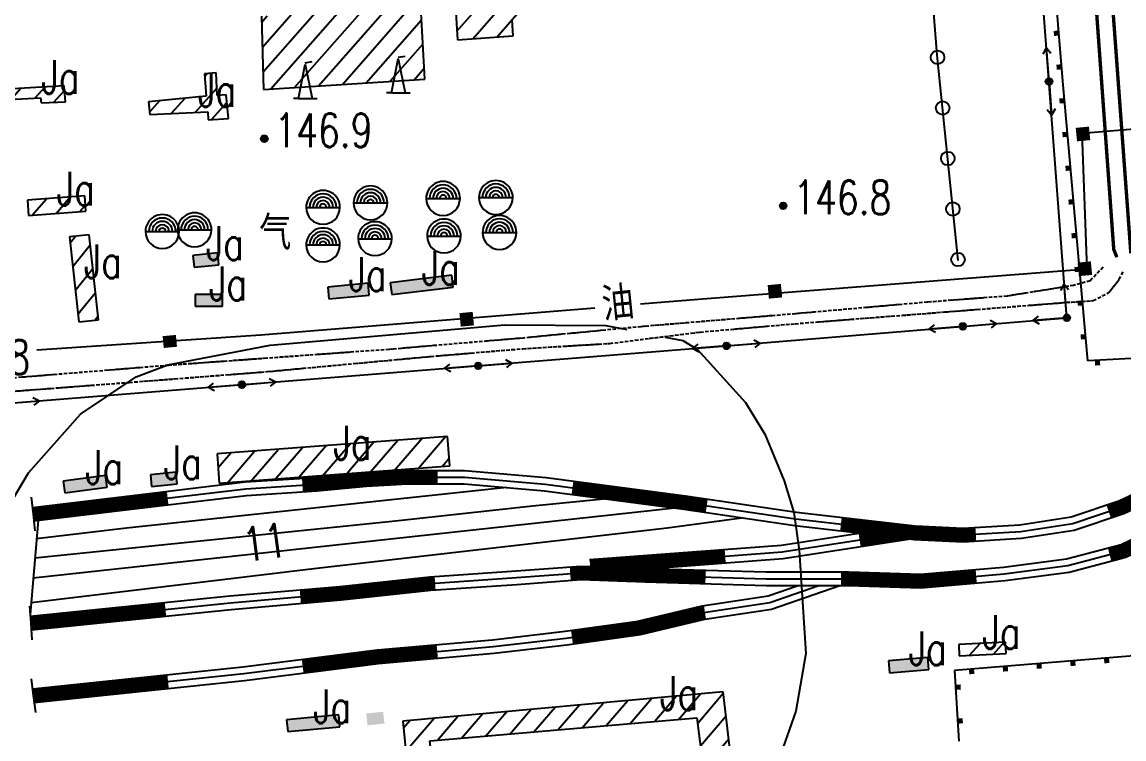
# Model space of a CAD drawing. Extents: x 408766 to 414302, y 5156573 to 5161925.
# Drawn here: x 410336 to 410986, y 5159191 to 5159615 of the extents above; entities that cross this region are included whole.
import ezdxf

# ---------------------------------------------------------------- set-up
doc = ezdxf.new("R2010")
doc.units = 0
doc.header["$LTSCALE"] = 1000
for name, pattern in [('0001', [0.5, 0.5, 0]), ('4110', [0.5, 0.5, 0]), ('4167', [0.5, 0.5, 0]), ('4222', [0.5, 0.5, 0]), ('4350', [0.003, 0.002, -0.001]), ('5130', [1, 1, 0]), ('5310', [1, 1, 0]), ('5400', [1, 1, 0]), ('8111', [1, 1, 0]), ('9315', [1, 1, 0])]:
    doc.linetypes.add(name, pattern=pattern)
doc.layers.get('0').update_dxf_attribs({"linetype": 'CONTINUOUS'})
for name, color, linetype in [('0001', 1, 'CONTINUOUS'), ('0001ADD', 1, 'CONTINUOUS'), ('0002', 2, 'CONTINUOUS'), ('0002ADD', 2, 'CONTINUOUS'), ('0003', 3, 'CONTINUOUS'), ('0003ADD', 3, 'CONTINUOUS'), ('0003BAK', 3, 'CONTINUOUS'), ('0005ADD', 5, 'CONTINUOUS'), ('0005BAK', 5, 'CONTINUOUS'), ('0007', 7, 'CONTINUOUS'), ('0010', 10, 'CONTINUOUS'), ('0010ADD', 10, 'CONTINUOUS'), ('0013', 13, 'CONTINUOUS'), ('0014', 151, 'CONTINUOUS'), ('0015', 15, 'CONTINUOUS'), ('0017', 85, 'CONTINUOUS')]:
    doc.layers.add(name, color=color, linetype=linetype)
doc.styles.add('CADSLDXJ', font='romanc', dxfattribs={"bigfont": 'cadsldxj'})
doc.styles.add('SIMPLEX', font='simplex.shx', dxfattribs={"width": 0.75, "height": 20})
doc.styles.add('XDX', font='simplex.shx', dxfattribs={"height": 20, "bigfont": 'xdx.shx'})

# ---------------------------------------------------------------- blocks, each defined once
blk = doc.blocks.new('8140')
for radius in [0.0002, 0.0001408438795997714, 8.315594389635764e-05, 3.012139848380626e-05]:
    blk.add_circle((0, 0), radius)
at = {"flags": 1}
blk.add_attdef('8140', (0, 0), '', height=1e-07, dxfattribs=at)
blk = doc.blocks.new('5130')
blk.add_hatch(color=256).paths.add_polyline_path([(0.0002, 0, 1), (-0.0002, 0, 1)])
for points in [[(0, 0), (0.002, 0)], [(0.00163791951807736, 0.0002329556220974421), (0.002, 0), (0.001658335508446954, -0.0002290562335962028)]]:
    blk.add_lwpolyline(points)
blk.add_circle((0, 0), 0.0002)
at = {"flags": 1}
blk.add_attdef('5130', (0, 0), '', height=1e-06, dxfattribs=at)
blk = doc.blocks.new('5131')
for points in [[(-0.00163791951807736, -0.0002329556220974419), (-0.002, 2.449212707644754e-19), (-0.001658335508446954, 0.000229056233596203)], [(0, 0), (-0.002, 2.449212707644754e-19)]]:
    blk.add_lwpolyline(points)
at = {"flags": 1}
blk.add_attdef('5131', (0, 0), '', height=1e-10, dxfattribs=at)
blk = doc.blocks.new('2111')
h = blk.add_hatch(color=256)
h.paths.add_polyline_path([(0.0005, 0.0003499999999999999), (-0.0005, 0.00035), (-0.0005, -0.00035), (0.0005, -0.00035)])
h.paths.add_polyline_path([(-1.071428571428571e-09, -2.5e-09), (3.392857142857143e-08, -2.5e-09), (3.392857142857143e-08, 1.25e-08), (-1.071428571428571e-09, 1.25e-08)], flags=24)
blk.add_line((0.0005, -0.00035), (0.0005, -0.00035))
at = {"style": 'CADSLDXJ', "flags": 1}
blk.add_attdef('2111', (0, 0), '', height=1e-08, dxfattribs=at)
blk = doc.blocks.new('3241')
blk.add_lwpolyline([(-0.001, 0), (0.001, 0)])
for radius, start, end in [(0.001, 359.9998770684631, 180.0000695068902), (0.0008, 0, 180), (0.0006, 0, 180), (0.0004, 0, 180), (0.0002, 0, 180), (0.001, 180.0000915167294, 359.9998163741554)]:
    blk.add_arc((0, 0), radius, start, end)
at = {"flags": 1}
blk.add_attdef('3241', (0, 0), '', height=1e-11, dxfattribs=at)
blk = doc.blocks.new('3282')
for points in [[(-0.0004, 0), (0, 0.002), (0.0004, 0)], [(0, 0.0021), (0.0004019028391060703, 0.002171328511261677)], [(-0.0004, 0), (-0.0007, 0)], [(-0.0004, 0), (0.0004, 0)], [(0.0004, 0), (0.0007, 0)]]:
    blk.add_lwpolyline(points)
at = {"flags": 1}
blk.add_attdef('3282', (0, 0), '', height=1e-06, dxfattribs=at)
blk = doc.blocks.new('9315')
blk.add_circle((0, 0), 0.0004)
at = {"flags": 1}
blk.add_attdef('9315', (0, 0), '', height=1e-08, dxfattribs=at)
blk = doc.blocks.new('4164')
blk.add_lwpolyline([(-0.0005, 0), (0.0005, 0)])
at = {"flags": 1}
blk.add_attdef('4164', (0, 0), '', height=3e-09, dxfattribs=at)

msp = doc.modelspace()

# ---------------------------------------------------------------- hatches: boundary and pattern name
at = {"layer": '0001ADD', "linetype": '0001'}
h = msp.add_hatch(dxfattribs=at)
h.set_pattern_fill('U', color=256, scale=10, angle=48.6807568061426, style=0, pattern_type=0)
h.set_pattern_definition([(48.6807568061426, (0, 0), (-7.510424248958591, 6.602539481188642), [])])
h.paths.add_polyline_path([(410478.3145533269, 5159574.72748333), (410573.4478720168, 5159580.847394861), (410571.1904747417, 5159623.36464375), (410546.036577159, 5159621.432034374), (410544.1016652089, 5159646.555859411), (410589.8946447082, 5159649.454767422), (410592.7970126332, 5159604.038622628), (410625.7798791872, 5159606.38740923), (410625.1349085373, 5159615.72832428), (410632.5520710124, 5159616.694622915), (410630.9396443873, 5159631.833341882), (410624.1674525623, 5159631.189138757), (410621.9100341711, 5159646.649953233), (410630.9396443873, 5159647.938347378), (410629.9721884123, 5159663.72126947), (410621.587548846, 5159662.754970835), (410620.297607546, 5159676.283175935), (410626.4248498373, 5159676.927379061), (410626.1013298226, 5159694.461937591), (410616.7492342812, 5159693.495626851), (410615.1368076562, 5159709.600644452), (410586.4355714984, 5159707.668047182), (410589.9829100735, 5159658.064600233), (410545.0872810438, 5159654.79745164), (410543.4748544187, 5159666.715167087), (410567.6612960264, 5159669.614062992), (410564.7589281014, 5159712.13131188), (410470.9155507116, 5159705.367197225), (410473.8179186367, 5159663.816259077), (410506.0664933696, 5159665.104665327), (410505.7440080446, 5159654.475356131), (410494.1345363443, 5159652.542746755), (410495.4244776444, 5159629.029423478), (410508.3072722613, 5159628.870191505), (410508.6297575863, 5159620.173479579), (410477.0261535034, 5159617.9187868)])
h = msp.add_hatch(dxfattribs=at)
h.set_pattern_fill('U', color=256, scale=10, angle=47.7797131789774, style=0, pattern_type=0)
h.set_pattern_definition([(47.7797131789774, (0, 0), (-7.405667125228763, 6.719828452446235), [])])
h.paths.add_polyline_path([(410411.0801850801, 5159559.843651731), (410445.2614756869, 5159561.503264341), (410445.498841948, 5159556.76153132), (410457.6047113054, 5159557.472797326), (410456.1804926231, 5159571.460879472), (410450.958350416, 5159571.223798874), (410450.2462305169, 5159584.50062712), (410443.3625033665, 5159584.026453818), (410444.3119895267, 5159570.749625572), (410410.368086297, 5159567.430412458)])
h = msp.add_hatch(dxfattribs=at)
h.set_pattern_fill('U', color=256, scale=10, angle=48.08113274645697, style=0, pattern_type=0)
h.set_pattern_definition([(48.08113274645697, (0, 0), (-7.440915914945867, 6.680776178461999), [])])
h.paths.add_polyline_path([(410317.6639867189, 5159568.299603074), (410346.4936933271, 5159569.851442971), (410347.0115871904, 5159566.747763176), (410361.3401178119, 5159567.437469797), (410360.4769543343, 5159576.920923732), (410317.6639867189, 5159574.334523903)])
h = msp.add_hatch(dxfattribs=at)
h.set_pattern_fill('U', color=256, scale=10, angle=49.26280913459281, style=0, pattern_type=0)
h.set_pattern_definition([(49.26280913459281, (0, 0), (-7.577108974484053, 6.525903737321997), [])])
h.paths.add_polyline_path([(410339.5173720077, 5159500.26670761), (410373.3625362785, 5159502.789446124), (410372.6864823212, 5159511.860188192), (410338.8413180504, 5159509.337449678)])
h = msp.add_hatch(dxfattribs=at)
h.set_pattern_fill('U', color=256, scale=10, angle=51.19611835855208, style=0, pattern_type=0)
h.set_pattern_definition([(51.19611835855208, (0, 0), (-7.792955123491696, 6.266566080657294), [])])
h.paths.add_polyline_path([(410369.0687641156, 5159437.450456887), (410380.6872523974, 5159438.711832196), (410375.2360196728, 5159488.925926061), (410363.6175313909, 5159487.664550752)])
for points in [[(410437.2116110252, 5159469.710389778), (410451.8943644942, 5159471.176912135), (410451.1987059006, 5159478.142259155), (410436.5159524317, 5159476.675736799)], [(410553.9396003493, 5159453.578655972), (410590.2794436918, 5159457.978223039), (410589.4381598556, 5159464.927484979), (410553.0983165132, 5159460.527917912)], [(410516.8656129985, 5159451.01224185), (410540.7251137808, 5159453.212025383), (410540.0825018232, 5159460.182466536), (410516.2230010409, 5159457.982683003)], [(410437.9457339174, 5159446.612686887), (410454.096775403, 5159446.612686887), (410454.0968196905, 5159453.612686887), (410437.945778205, 5159453.612686887)], [(410360.8615421567, 5159336.34962977), (410385.9344594342, 5159339.780162423), (410384.9855884609, 5159346.715553102), (410359.9126711834, 5159343.285020449)], [(410412.1374267807, 5159340.170482914), (410427.2407710501, 5159341.695969763), (410426.5373714077, 5159348.660539308), (410411.4340271383, 5159347.135052458)], [(410848.0036255493, 5159230.119848075), (410871.091839075, 5159232.082454169), (410870.4989886879, 5159239.057303875), (410847.4107751621, 5159237.094697781)], [(410492.5380312708, 5159195.386650677), (410523.2773949542, 5159198.238808354), (410522.6307205906, 5159205.208873796), (410491.8913569073, 5159202.356716119)]]:
    msp.add_hatch(color=256, dxfattribs=at).paths.add_polyline_path(points)
h = msp.add_hatch(dxfattribs=at)
h.set_pattern_fill('U', color=256, scale=10, angle=49.33807009965923, style=0, pattern_type=0)
h.set_pattern_definition([(49.33807009965923, (0, 0), (-7.58567454672791, 6.515945186319811), [])])
h.paths.add_polyline_path([(410452.1164215711, 5159342.047493046), (410588.2323418169, 5159352.373058234), (410586.9127222868, 5159369.770294295), (410450.7968020409, 5159359.444729107)])
h = msp.add_hatch(dxfattribs=at)
h.set_pattern_fill('U', color=256, scale=10, angle=47.88782130119171, style=0, pattern_type=0)
h.set_pattern_definition([(47.88782130119171, (0, 0), (-7.41833319410433, 6.705843170045796), [])])
h.paths.add_polyline_path([(410889.1462661492, 5159240.139102953), (410916.8589513321, 5159241.537061381), (410916.5197551269, 5159248.26202513), (410888.807069944, 5159246.864066701)])
h = msp.add_hatch(dxfattribs=at)
h.set_pattern_fill('U', color=256, scale=10, angle=49.3422735979111, style=0, pattern_type=0)
h.set_pattern_definition([(49.3422735979111, (0, 0), (-7.586152567879523, 6.515388646646868), [])])
h.paths.add_polyline_path([(410571.4054368035, 5159095.895284271), (410638.3368732489, 5159100.977549041), (410637.1626482651, 5159115.833429703), (410585.1048549782, 5159111.923990609), (410576.511419256, 5159189.864627725), (410734.2504535445, 5159203.547670607), (410746.1421843686, 5159109.650776853), (410762.581481955, 5159111.996452414), (410749.6422017275, 5159218.850463632), (410560.4515360436, 5159201.626960657)])

# ---------------------------------------------------------------- linework, layer by layer
at = {"layer": '0001', "linetype": '0001'}
for points in [[(410589.8946447082, 5159649.454767422), (410592.7970126332, 5159604.038622628), (410625.7798791872, 5159606.38740923), (410625.1349085373, 5159615.72832428)], [(410477.0261535034, 5159617.9187868), (410478.3145533269, 5159574.72748333), (410573.4478720168, 5159580.847394861), (410571.1904747417, 5159623.36464375)]]:
    msp.add_lwpolyline(points, dxfattribs=at)
for points in [[(410411.0801850801, 5159559.843651731), (410445.2614756869, 5159561.503264341), (410445.498841948, 5159556.76153132), (410457.6047113054, 5159557.472797326), (410456.1804926231, 5159571.460879472), (410450.958350416, 5159571.223798874), (410450.2462305169, 5159584.50062712), (410443.3625033665, 5159584.026453818), (410444.3119895267, 5159570.749625572), (410410.368086297, 5159567.430412458)], [(410317.6639867189, 5159568.299603074), (410346.4936933271, 5159569.851442971), (410347.0115871904, 5159566.747763176), (410361.3401178119, 5159567.437469797), (410360.4769543343, 5159576.920923732), (410317.6639867189, 5159574.334523903)], [(410339.5173720077, 5159500.26670761), (410373.3625362785, 5159502.789446124), (410372.6864823212, 5159511.860188192), (410338.8413180504, 5159509.337449678)], [(410369.0687641156, 5159437.450456887), (410380.6872523974, 5159438.711832196), (410375.2360196728, 5159488.925926061), (410363.6175313909, 5159487.664550752)], [(410437.2116110252, 5159469.710389778), (410451.8943644942, 5159471.176912135), (410451.1987059006, 5159478.142259155), (410436.5159524317, 5159476.675736799)], [(410553.9396003493, 5159453.578655972), (410590.2794436918, 5159457.978223039), (410589.4381598556, 5159464.927484979), (410553.0983165132, 5159460.527917912)], [(410516.8656129985, 5159451.01224185), (410540.7251137808, 5159453.212025383), (410540.0825018232, 5159460.182466536), (410516.2230010409, 5159457.982683003)], [(410437.9457339174, 5159446.612686887), (410454.096775403, 5159446.612686887), (410454.0968196905, 5159453.612686887), (410437.945778205, 5159453.612686887)], [(410452.1164215711, 5159342.047493046), (410588.2323418169, 5159352.373058234), (410586.9127222868, 5159369.770294295), (410450.7968020409, 5159359.444729107)], [(410360.8615421567, 5159336.34962977), (410385.9344594342, 5159339.780162423), (410384.9855884609, 5159346.715553102), (410359.9126711834, 5159343.285020449)], [(410412.1374267807, 5159340.170482914), (410427.2407710501, 5159341.695969763), (410426.5373714077, 5159348.660539308), (410411.4340271383, 5159347.135052458)], [(410889.1462661492, 5159240.139102953), (410916.8589513321, 5159241.537061381), (410916.5197551269, 5159248.26202513), (410888.807069944, 5159246.864066701)], [(410848.0036255493, 5159230.119848075), (410871.091839075, 5159232.082454169), (410870.4989886879, 5159239.057303875), (410847.4107751621, 5159237.094697781)], [(410571.4054368035, 5159095.895284271), (410638.3368732489, 5159100.977549041), (410637.1626482651, 5159115.833429703), (410585.1048549782, 5159111.923990609), (410576.511419256, 5159189.864627725), (410734.2504535445, 5159203.547670607), (410746.1421843686, 5159109.650776853), (410762.581481955, 5159111.996452414), (410749.6422017275, 5159218.850463632), (410560.4515360436, 5159201.626960657)], [(410492.5380312708, 5159195.386650677), (410523.2773949542, 5159198.238808354), (410522.6307205906, 5159205.208873796), (410491.8913569073, 5159202.356716119)]]:
    msp.add_lwpolyline(points, close=True, dxfattribs=at)
at = {"layer": '0002', "linetype": '5130'}
msp.add_lwpolyline([(409624.5082179944, 5158685.742677473), (409800.6376578804, 5158697.648771915), (409811.8799836701, 5158568.860974045), (409853.2059332739, 5158571.362576856), (409888.4303388998, 5158197.153712978), (409916.68748202, 5158047.061309012), (410188.344056161, 5157872.285431345), (410375.7241838187, 5157923.65931413), (410343.8806584248, 5158381.420719284), (410301.7681334964, 5158969.558937315), (410272.6519023089, 5159369.069500232), (410303.7046291551, 5159372.718398825), (410325.9286656296, 5159389.138430387), (410751.713798297, 5159423.1987232), (410952.6645358212, 5159439.827303372), (410927.0423883641, 5159780.179508333), (410914.2892889322, 5159966.845441034), (410927.1031183139, 5159963.354939154), (410911.8641029987, 5160209.347480169)], dxfattribs=at)
at = {"layer": '0003', "linetype": '4167'}
for points in [[(410622.0378787859, 5159339.494636319), (410397.266648117, 5159315.633232706), (410344.2235837401, 5159309.296320487)], [(410343.2706958736, 5159298.045167279), (410558.0242126844, 5159319.996563992), (410637.0552777887, 5159328.765202866), (410679.062823604, 5159332.96921593)], [(410721.0128760349, 5159327.39960457), (410470.6029440658, 5159300.050908505), (410342.2546739802, 5159286.048563585)], [(410345.1442172955, 5159320.166633305), (410340.4361518693, 5159264.576498018)], [(410341.0297158466, 5159271.584961001), (410507.978154243, 5159291.796905092), (410716.652377118, 5159315.684225396), (410760.5362548252, 5159321.712189413)]]:
    msp.add_lwpolyline(points, dxfattribs=at)
at = {"layer": '0003ADD', "linetype": '4222', "const_width": 2}
for points in [[(409639.8780515154, 5160805.49955868), (409753.795176, 5160805.14116), (409928.146668, 5160802.78089), (410039.936012, 5160808.527468), (410057.752367, 5160810.56623), (410124.742471, 5160824.555074), (410218.725658, 5160851.116658), (410547.00763, 5160954.249804), (410572.429578, 5160956.073807), (410585.06895, 5160954.448565), (410600.787596, 5160949.562641), (410619.549683, 5160940.147461), (410631.93835, 5160929.642024), (410760.340155, 5160737.497074), (410809.307963, 5160652.329783999), (410852.882301, 5160555.889464), (410889.759857, 5160446.943141), (410918.13542, 5160306.498237), (410925.776467, 5160240.268348999), (410938.930067, 5160077.400126), (410942.081031, 5160009.392237), (410980.389194, 5159480.202931), (410982.164597, 5159475.710177)], [(410990.47377, 5159478.017694), (410954.749024, 5159963.969924), (410953.0215785452, 5159984.332856263), (410951.9170905001, 5160000.510628105), (410949.708510639, 5160025.145034774), (410947.951334, 5160060.009159), (410933.631951, 5160248.935096)]]:
    msp.add_lwpolyline(points, dxfattribs=at)
at = {"layer": '0003ADD', "linetype": '4110'}
for points in [[(410340.3372530427, 5159263.500720629), (410458.3841823116, 5159275.503104089), (410523.3904134606, 5159281.149135645), (410576.4268765359, 5159286.799584396), (410627.373219243, 5159290.333268218), (410665.7437224009, 5159293.172168495), (410703.8492607422, 5159291.820377494), (410775.1544269564, 5159289.704931629), (410823.9234495329, 5159289.70493163), (410866.1541767954, 5159288.298958195), (410915.2946935038, 5159292.505977901), (410952.4056094981, 5159297.401505184), (410984.6947523564, 5159305.94328998), (411008.8851442176, 5159317.678860003), (411038.9757162239, 5159336.550202754), (411074.674921262, 5159362.418685731), (411100.5224658473, 5159387.537609248), (411126.3533311138, 5159416.126778738), (411143.0189548382, 5159442.48257576), (411167.7522939961, 5159492.488670902), (411177.5282841381, 5159530.848059477), (411186.9983282532, 5159572.886803556)], [(410341.1464784367, 5159255.54175372), (410459.1349472052, 5159267.538193231), (410524.1603561559, 5159273.18589045), (410577.1276511344, 5159278.828970096), (410627.9451403164, 5159282.353716527), (410665.8975102895, 5159285.161680585), (410703.588830363, 5159283.82458395), (410775.0357830996, 5159281.70493163), (410823.7903158003, 5159281.70493163), (410866.3630144449, 5159280.287573054), (410916.1594783812, 5159284.550749739), (410953.958010565, 5159289.53698467), (410987.4896132081, 5159298.407450355), (411012.7677116696, 5159310.670703311), (411043.4530330748, 5159329.915043949), (411079.8364254425, 5159356.279305148), (411106.2842219453, 5159381.981559968), (411132.7486977825, 5159411.27199903), (411150.0042346956, 5159438.560712365), (411175.296507541, 5159489.696864843), (411185.3081232436, 5159528.980809627), (411191.6806568842, 5159557.26930624)], [(410341.7104809558, 5159327.815284825), (410410.6662290797, 5159335.998272632), (410467.4402338539, 5159342.830267496), (410509.1428878736, 5159345.561671903), (410538.5215615307, 5159348.291275791), (410563.2861902734, 5159349.665422623), (410597.0232521395, 5159349.665422624), (410645.0798571899, 5159345.551256743), (410727.5092539145, 5159334.607296529), (410793.022759125, 5159325.064652519), (410833.930848831, 5159320.297693487), (410863.1535596681, 5159316.903802193), (410891.4786646284, 5159315.556614016), (410924.9884840593, 5159317.566740179), (410955.1949955102, 5159322.259986626), (410983.3219023368, 5159331.624415764), (411010.0568978212, 5159344.308251197)], [(410342.6532270689, 5159319.871027165), (410411.6155026568, 5159328.054789529), (410468.1801075556, 5159334.861585971), (410509.7744838792, 5159337.585898497), (410539.1134291124, 5159340.311811174), (410563.5079728209, 5159341.665422624), (410596.681433981, 5159341.665422623), (410644.2117398117, 5159337.596313655), (410726.4062061774, 5159326.683544611), (410791.9830120952, 5159317.13168026), (410833.0064117102, 5159312.351284266), (410862.501318541, 5159308.925780521), (410891.5282901727, 5159307.545210419), (410925.8440154495, 5159309.603679797), (410957.0858579168, 5159314.457787705), (410986.3110276994, 5159324.187866912), (411014.1973737834, 5159337.417935533)], [(410670.8360977247, 5159296.969272629), (410784.1627850389, 5159305.579200514), (410859.1946582551, 5159317.218214137)], [(410671.4421464088, 5159288.992261598), (410785.0803572451, 5159297.625857297), (410860.4209594252, 5159309.312761244)], [(410341.8858568886, 5159220.594897561), (410466.1030339696, 5159233.602185607), (410545.3010956376, 5159243.615201706), (410613.4638555881, 5159249.622398772), (410656.453454143, 5159254.615225993), (410699.3122930101, 5159260.58841483), (410737.3646618903, 5159269.5900351), (410776.2471636335, 5159275.564741949), (410794.0219001748, 5159281.70493163)], [(410342.7190142207, 5159212.638400288), (410467.0214442387, 5159225.654615515), (410546.1542872685, 5159235.659386015), (410614.2766310256, 5159241.663021198), (410657.4671851191, 5159246.67918747), (410700.788498648, 5159252.716830882), (410738.8954318466, 5159261.731358808), (410778.1763323434, 5159267.767283841), (410818.5232971911, 5159281.704931617)]]:
    msp.add_lwpolyline(points, dxfattribs=at)
at = {"layer": '0003ADD', "linetype": '4350'}
for points in [[(410974.0834147891, 5159469.679255171), (410966.4544576695, 5159461.611179066), (410957.8710355159, 5159459.27304593)], [(410978.4847693627, 5159455.947366628), (410983.5074318218, 5159462.507630621), (410986.2000111334, 5159467.438120229)], [(410952.9644407742, 5159458.34043529), (410933.2178734965, 5159455.166623583)], [(410878.5318813665, 5159449.678212594), (410870.419227429, 5159449.060845183), (410858.6012273102, 5159448.018375129)], [(410903.4598054428, 5159451.575210551), (410883.5174661818, 5159450.057612185)], [(410928.281231677, 5159454.373170656), (410917.5393125927, 5159452.646651406), (410908.445390258, 5159451.954610142)], [(410955.2468381597, 5159449.119303534), (410968.2495175826, 5159449.957296739), (410974.4256577898, 5159453.188550991)], [(410803.8139659751, 5159443.185571036), (410792.4436399435, 5159442.182590473), (410783.8879935372, 5159441.466964462)], [(410828.717266582, 5159445.382300169), (410808.7946260964, 5159443.624916863)], [(410853.6205671888, 5159447.579029302), (410833.6979267033, 5159445.821645996)], [(410855.5521098853, 5159441.314701434), (410875.490787247, 5159442.879675895)], [(410880.4754278176, 5159443.271285578), (410900.413787006, 5159444.840308483)], [(410905.3983768031, 5159445.232564209), (410925.3367359915, 5159446.801587114)], [(410930.3213257886, 5159447.193842839), (410950.2596849769, 5159448.762865745)], [(410729.0793872724, 5159436.882569266), (410709.1489849943, 5159435.215516468)], [(410753.99239012, 5159438.966385265), (410734.0619878419, 5159437.299332466)], [(410778.9053929676, 5159441.050201262), (410758.9749906895, 5159439.383148464)], [(410780.7909719938, 5159435.339036914), (410792.2427623311, 5159436.345589878), (410800.7207471405, 5159437.011021665)], [(410805.705416481, 5159437.40226528), (410825.6440938427, 5159438.967239742)], [(410830.6287631831, 5159439.358483357), (410850.5674405449, 5159440.923457819)], [(410654.392189671, 5159430.054345404), (410634.4837558097, 5159428.142733207)], [(410679.2777319976, 5159432.443860649), (410659.3692981363, 5159430.532248453)], [(410704.1663844247, 5159434.798753268), (410701.3448086271, 5159434.562746199), (410684.2548404629, 5159432.921763699)], [(410706.1995022023, 5159427.644665945), (410726.0428546119, 5159430.142938378)], [(410731.0036927143, 5159430.767506487), (410736.147419834, 5159431.41510027), (410750.9061873209, 5159432.71231937)], [(410755.8869847663, 5159433.150105627), (410775.8101745483, 5159434.901250657)], [(410579.6848675841, 5159423.445532823), (410559.7569394297, 5159421.749160378)], [(410604.5947777772, 5159425.565998379), (410584.6668496227, 5159423.869625934)], [(410629.5046879702, 5159427.686463935), (410609.5767598158, 5159425.990091491)], [(410656.4332416839, 5159423.092056699), (410676.3963812806, 5159424.305752478)], [(410681.3871661797, 5159424.609176422), (410682.7446566485, 5159424.691707551), (410701.2386640999, 5159427.020097837)], [(410504.9072318868, 5159417.692944334), (410484.9592355331, 5159416.251611106)], [(410529.8422273289, 5159419.494610868), (410509.8942309752, 5159418.053277641)], [(410554.7749573911, 5159421.325067267), (410552.5254118222, 5159421.133573847), (410534.8292264174, 5159419.854944175)], [(410556.7577004302, 5159415.126955699), (410576.671928824, 5159416.977227971)], [(410581.6541623961, 5159417.398229358), (410601.5839958211, 5159419.07206915)], [(410606.5664541774, 5159419.490529099), (410626.4962876024, 5159421.164368891)], [(410631.479317188, 5159421.574936976), (410651.4424567847, 5159422.788632754)], [(410405.1791219891, 5159410.331759025), (410385.2450714918, 5159408.708912524)], [(410430.1022455605, 5159412.287944729), (410422.1486407698, 5159411.713260703), (410410.1626346135, 5159410.737470651)], [(410455.0372410026, 5159414.089611264), (410435.0892446489, 5159412.648278036)], [(410479.9722364447, 5159415.891277799), (410460.024240091, 5159414.449944571)], [(410506.9721294458, 5159410.501275019), (410526.8863578396, 5159412.351547291)], [(410531.864914938, 5159412.814115359), (410551.7791433318, 5159414.664387631)], [(410355.3439957457, 5159406.274642771), (410335.4099452483, 5159404.651796269)], [(410380.2615588674, 5159408.303200899), (410360.32750837, 5159406.680354397)], [(410407.308443485, 5159402.332967293), (410427.2478921628, 5159403.888083502)], [(410432.2327543323, 5159404.276862554), (410452.1722030101, 5159405.831978763)], [(410457.1570651795, 5159406.220757816), (410477.0965138574, 5159407.775874025)], [(410482.0793439535, 5159408.188434679), (410501.9935723473, 5159410.038706951)], [(410332.5272918685, 5159396.60776621), (410352.4692081255, 5159398.130912953)], [(410357.4546871897, 5159398.511699639), (410377.3966034467, 5159400.034846381)], [(410382.3820825109, 5159400.415633067), (410398.9503278148, 5159401.681101669), (410402.3235813155, 5159401.944188241)]]:
    msp.add_lwpolyline(points, dxfattribs=at)
at = {"layer": '0003ADD', "linetype": '4110'}
for points in [[(410977.3649038835, 5159325.425256518, 8, 8, 0), (410984.8164650187, 5159327.906141338, 8, 8, 0), (411012.1271358029, 5159340.863093365, 8, 8, 0), (411041.4859452467, 5159362.685460176, 8, 8, 0), (411045.3382734135, 5159366.379281664, 0, 0, 0)], [(410501.2175734327, 5159341.034015936, 8, 8, 0), (410509.4586858748, 5159341.573785199, 8, 8, 0), (410538.8174953187, 5159344.301543483, 8, 8, 0), (410563.3970815488, 5159345.665422624, 8, 8, 0), (410581.0356579387, 5159345.665422624, 0, 0, 0)], [(410660.7197821863, 5159339.439679589, 8, 8, 0), (410726.9577300838, 5159330.645420563, 8, 8, 0), (410740.0008961501, 5159328.745563577, 0, 0, 0)], [(410977.9267621722, 5159300.015286019, 8, 8, 0), (410986.0921827845, 5159302.175370168, 8, 8, 0), (411010.8264279493, 5159314.174781661, 8, 8, 0), (411041.2143746428, 5159333.232623356, 8, 8, 0), (411047.8485709329, 5159338.039917904, 0, 0, 0)], [(410342.1818540124, 5159323.843155995, 8, 8, 0), (410411.1408652217, 5159332.026531027, 8, 8, 0), (410421.6223723337, 5159333.287840725, 0, 0, 0)], [(410819.2657700687, 5159317.979527298, 8, 8, 0), (410833.4686296431, 5159316.324489213, 8, 8, 0), (410862.827439087, 5159312.914791359, 8, 8, 0), (410891.5034773923, 5159311.550912217, 8, 8, 0), (410898.9265704317, 5159311.996195235, 0, 0, 0)], [(410830.2661793677, 5159308.682962783, 8, 8, 0), (410859.8078088402, 5159313.26548769, 0, 0, 0)], [(410671.1391220668, 5159292.980767113, 8, 8, 0), (410750.9092323792, 5159299.041253954, 0, 0, 0)], [(410659.3797511446, 5159288.690387291, 8, 8, 0), (410665.8206163376, 5159289.166924541, 8, 8, 0), (410703.7190455546, 5159287.822480727, 8, 8, 0), (410739.3226420215, 5159286.766211102, 0, 0, 0)], [(410499.9782402681, 5159275.100643048, 8, 8, 0), (410523.7753848127, 5159277.167513048, 8, 8, 0), (410576.7772638419, 5159282.814277248, 8, 8, 0), (410579.5819613482, 5159283.00881357, 0, 0, 0)], [(410819.3069027307, 5159285.704931629, 8, 8, 0), (410823.856882679, 5159285.704931629, 8, 8, 0), (410866.2585956095, 5159284.293265625, 8, 8, 0), (410899.1630450487, 5159287.110282549, 0, 0, 0)], [(410340.7418657397, 5159259.521237174, 8, 8, 0), (410420.3315348318, 5159267.613491113, 0, 0, 0)], [(410660.4057751754, 5159251.127396055, 8, 8, 0), (410700.0503958207, 5159256.652622855, 8, 8, 0), (410738.1300468629, 5159265.660696954, 8, 8, 0), (410738.9618750069, 5159265.788516129, 0, 0, 0)], [(410501.3461355367, 5159234.026130853, 8, 8, 0), (410545.7276914688, 5159239.637293862, 8, 8, 0), (410580.856673626, 5159242.733217779, 0, 0, 0)], [(410342.3024355546, 5159216.616648925, 8, 8, 0), (410421.8674082875, 5159224.948222246, 0, 0, 0)]]:
    msp.add_lwpolyline(points, format="xyseb", dxfattribs=at)
at = {"layer": '0003BAK', "linetype": '4222'}
for points in [[(410990.47377, 5159478.017694), (410954.749024, 5159963.969924), (410953.0215785452, 5159984.332856263), (410951.9170905001, 5160000.510628105), (410949.708510639, 5160025.145034774), (410947.951334, 5160060.009159), (410933.631951, 5160248.935096)], [(410925.776467, 5160240.268348999), (410938.930067, 5160077.400126), (410942.081031, 5160009.392237), (410980.389194, 5159480.202931), (410982.164597, 5159475.710177)]]:
    msp.add_lwpolyline(points, dxfattribs=at)
at = {"layer": '0003BAK', "linetype": '4110'}
for points in [[(410340.7418657397, 5159259.521237174), (410458.7595647909, 5159271.520648667), (410523.7753848127, 5159277.167513048), (410576.7772638419, 5159282.814277248), (410627.6591795537, 5159286.34349235), (410665.8206163376, 5159289.166924541), (410703.7190455546, 5159287.822480727), (410775.0951050406, 5159285.704931629), (410823.856882679, 5159285.704931629), (410866.2585956095, 5159284.293265625), (410915.727085939, 5159288.52836382), (410953.1818100318, 5159293.469244926), (410986.0921827845, 5159302.175370168), (411010.8264279493, 5159314.174781661), (411041.2143746428, 5159333.232623356), (411077.2556733534, 5159359.348995439), (411103.4033439004, 5159384.75958461), (411129.5510144474, 5159413.699388883), (411146.5115947661, 5159440.521644059), (411171.524400769, 5159491.092767874), (411181.4182036885, 5159529.914434542), (411187.7784431524, 5159558.148355721)], [(410342.1818540124, 5159323.843155995), (410411.1408652217, 5159332.026531027), (410467.8101706938, 5159338.845926734), (410509.4586858748, 5159341.573785199), (410538.8174953187, 5159344.301543483), (410563.3970815488, 5159345.665422624), (410596.8523430678, 5159345.665422624), (410644.6457984953, 5159341.573785199), (410726.9577300838, 5159330.645420563), (410792.5028856007, 5159321.09816639), (410833.4686296431, 5159316.324489213), (410862.827439087, 5159312.914791359), (410891.5034773923, 5159311.550912217), (410925.4162497484, 5159313.585209988), (410956.1404267134, 5159318.358887166), (410984.8164650187, 5159327.906141338), (411012.1271358029, 5159340.863093365)], [(410671.1391220668, 5159292.980767113), (410784.6215711458, 5159301.602528906), (410859.8078088402, 5159313.26548769)], [(410342.3024355546, 5159216.616648925), (410466.5622391095, 5159229.628400561), (410545.7276914688, 5159239.637293862), (410613.870243308, 5159245.642709988), (410656.9603195643, 5159250.647206729), (410700.0503958207, 5159256.652622855), (410738.1300468629, 5159265.660696954), (410777.2117479966, 5159271.666012897), (410806.272598702, 5159281.70493163)]]:
    msp.add_lwpolyline(points, dxfattribs=at)
at = {"layer": '0003BAK', "linetype": '4350'}
for points in [[(410974.0834147891, 5159469.679255171), (410966.4544576695, 5159461.611179066), (410956.5816809375, 5159458.921824399), (410917.5393125927, 5159452.646651406), (410870.419227429, 5159449.060845183), (410792.4436399435, 5159442.182590473), (410701.3448086271, 5159434.562746199), (410631.5076467942, 5159427.856966565), (410552.5254118222, 5159421.133573847), (410422.1486407698, 5159411.713260703), (410322.7205996919, 5159403.618746812)], [(410322.6606510383, 5159395.854160505), (410398.9503278148, 5159401.681101669), (410480.4747953519, 5159408.03935274), (410576.9587852915, 5159417.0038804), (410631.1369322601, 5159421.554121055), (410682.7446566485, 5159424.691707551), (410736.147419834, 5159431.41510027), (410792.2427623311, 5159436.345589878), (410878.6725669854, 5159443.12941182), (410952.7184241495, 5159448.956352984), (410968.2495175826, 5159449.957296739), (410977.6735346154, 5159454.887786346), (410983.5074318218, 5159462.507630621), (410986.2000111334, 5159467.438120229)]]:
    msp.add_lwpolyline(points, dxfattribs=at)
at = {"layer": '0005ADD', "linetype": '5310'}
for points in [[(410700.8711254001, 5159447.977970022), (410730.0636133935, 5159450.344034087), (410964.6205652189, 5159468.704083414), (410961.8008035399, 5159548.971705643), (411013.2617498054, 5159553.196328172)], [(410344.3084136493, 5159420.921779851), (410476.5730227681, 5159429.798509588), (410673.9539768692, 5159445.796323227)]]:
    msp.add_lwpolyline(points, dxfattribs=at)
for points, const_width in [([(410958.3147092371, 5159548.028168666), (410966.1363958719, 5159548.771175281)], 8), ([(410959.4169842489, 5159468.415908558), (410967.2386708837, 5159469.158915173)], 8), ([(410776.3550519186, 5159455.111351494), (410784.1767385534, 5159455.854358109)], 8), ([(410594.3385700255, 5159438.584174181), (410602.1602566603, 5159439.327180796)], 8), ([(410418.9927069756, 5159425.476806813), (410426.8143936103, 5159426.219813428)], 7)]:
    msp.add_lwpolyline(points, dxfattribs=dict(at, const_width=const_width))
at = {"layer": '0005BAK', "linetype": '9315'}
msp.add_lwpolyline([(410888.4475760999, 5159473.759619873), (410876.1881714624, 5159594.982736925), (410866.9064348199, 5159711.961838897), (410858.9146183613, 5159823.048280505), (410852.8596143032, 5159914.735888134), (410840.8718896154, 5160036.465366249)], dxfattribs=at)
at = {"layer": '0007', "linetype": '8111', "elevation": 148}
for points in [[(410296.1862221177, 5159250.288832455), (410296.695293, 5159252.300631), (410320.714567, 5159317.020276), (410339.350699, 5159348.243208), (410370.133461, 5159382.936733999), (410403.093216, 5159404.872769), (410421.683551, 5159411.972984999), (410482.25545, 5159423.617395), (410620.837465, 5159435.628032), (410680.435906, 5159435.237705001), (410692.8079587494, 5159432.817620269)], [(410715.4807239677, 5159428.382623585), (410725.843354, 5159426.3556), (410734.571044, 5159421.034255001), (410762.858577, 5159389.776978), (410774.378105, 5159371.047629), (410785.646695, 5159343.438457), (410791.463373, 5159324.868013), (410794.637955, 5159302.562479001), (410798.620202, 5159241.513184), (410792.583412, 5159207.403189), (410768.435282, 5159138.249081), (410750.043832, 5159070.838793), (410748.8943804671, 5159068.544077718)]]:
    msp.add_lwpolyline(points, dxfattribs=at)
at = {"layer": '0010', "linetype": '5400'}
for points in [[(411064.0383016321, 5159401.767823416), (411062.7314885553, 5159419.606162269), (410965.1565767098, 5159414.385183862), (410950.2843483311, 5159579.584215875), (410939.3648457243, 5159715.688985587), (410930.1898299325, 5159840.471858442), (410921.4427111173, 5159963.079327662), (410917.0656358764, 5160017.361851049), (410901.3839634195, 5160032.589712804), (410887.880291641, 5160043.901840755), (410874.8122242215, 5160049.992978195), (410808.6006572899, 5160063.045436315), (410571.3257445814, 5160044.828216397), (410393.673663796, 5160030.43873749), (410128.4809228368, 5160010.41521399), (409889.3878703002, 5159992.972836656), (409831.6021615936, 5159989.387078856), (409790.9971795416, 5159872.515108019), (409731.7173578084, 5159705.524419732)], [(411105.6583136538, 5159249.299683646), (410886.3905496505, 5159231.5289433), (410888.9643575468, 5159189.756111709)]]:
    msp.add_lwpolyline(points, dxfattribs=at)
at = {"layer": '0010ADD', "linetype": '5400', "const_width": 3}
for points in [[(410948.0025768266, 5159608.025070402), (410945.0121839039, 5159607.785174241)], [(410949.6020106946, 5159588.089127703), (410946.6116177719, 5159587.849231542)], [(410951.3125879743, 5159568.162646127), (410948.3246699253, 5159567.893674506)], [(410953.1058581386, 5159548.243203812), (410950.1179400896, 5159547.974232191)], [(410954.8991283029, 5159528.323761499), (410951.9112102539, 5159528.054789877)], [(410956.6923984672, 5159508.404319184), (410953.7044804182, 5159508.135347563)], [(410958.4856686314, 5159488.484876869), (410955.4977505825, 5159488.215905248)], [(410960.2789387957, 5159468.565434555), (410957.2910207468, 5159468.296462934)], [(410962.07220896, 5159448.64599224), (410959.084290911, 5159448.377020619)], [(410963.8654791243, 5159428.726549926), (410960.8775610753, 5159428.457578305)], [(410970.7492114232, 5159414.684431123), (410970.9094853274, 5159411.688715469)], [(410916.2792570493, 5159233.951298729), (410916.5215810507, 5159230.961101565)], [(410936.2138945866, 5159235.566918194), (410936.456218588, 5159232.57672103)], [(410956.1485321239, 5159237.182537659), (410956.3908561253, 5159234.192340495)], [(410976.0831696612, 5159238.798157124), (410976.3254936626, 5159235.80795996)], [(410896.344619512, 5159232.335679264), (410896.5869435134, 5159229.3454821)], [(410887.0063448616, 5159221.534603907), (410890.0006676901, 5159221.71907829)], [(410888.2363003842, 5159201.572459497), (410891.2306232127, 5159201.756933881)]]:
    msp.add_lwpolyline(points, dxfattribs=at)

# ---------------------------------------------------------------- block references
at = {"layer": '0002ADD', "linetype": '5130', "xscale": 10000, "yscale": 10000, "zscale": 10000}
for name, p, rotation in [('5130', (410942.1548959291, 5159579.432272729), 94.30518024599868), ('5131', (410942.1548959291, 5159579.432272729), 94.30518024599868), ('5130', (410952.6645358212, 5159439.827303372), 94.30518024599868), ('5131', (410891.2369219643, 5159434.744196864), 4.730421697483291), ('5130', (410891.2369219643, 5159434.744196864), 4.730421697483291), ('5131', (410952.6645358212, 5159439.827303372), 4.730421697483291), ('5131', (410751.713798297, 5159423.1987232), 4.57358468451148), ('5130', (410751.713798297, 5159423.1987232), 4.730421697483291), ('5131', (410605.0370748117, 5159411.465452666), 4.57358468451148), ('5130', (410605.0370748117, 5159411.465452666), 4.57358468451148), ('5130', (410465.4828702207, 5159400.301941526), 4.57358468451148), ('5131', (410465.4828702207, 5159400.301941526), 4.57358468451148), ('5130', (410325.9286656296, 5159389.138430387), 4.57358468451148)]:
    msp.add_blockref(name, p, dxfattribs=dict(at, rotation=rotation))
at = {"layer": '0005ADD', "linetype": '9315', "xscale": 10000, "yscale": 10000, "zscale": 10000}
for p in [(410876.3231443093, 5159593.648102029), (410879.3416750456, 5159563.800347135), (410882.3602057818, 5159533.952592242), (410885.378736518, 5159504.104837349), (410888.3972672543, 5159474.257082455)]:
    msp.add_blockref('9315', p, dxfattribs=at)
at = {"layer": '0015', "linetype": '0001', "xscale": 10000, "yscale": 10000, "zscale": 10000}
for name, p in [('3282', (410557.8112402354, 5159572.753873599)), ('3282', (410502.8793957351, 5159569.43639153)), ('3241', (410615.4967529712, 5159510.862364314)), ('3241', (410513.3897735926, 5159505.049755723)), ('3241', (410541.4295051815, 5159507.691851637)), ('3241', (410584.2826989981, 5159510.333947552)), ('3241', (410437.5275503543, 5159491.824435159)), ('3241', (410418.4816793971, 5159490.76758953)), ('3241', (410544.074763277, 5159486.555084321)), ('3241', (410584.8117421707, 5159488.140334606)), ('3241', (410617.6129467779, 5159490.254013759)), ('3241', (410513.3897735926, 5159482.856142777))]:
    msp.add_blockref(name, p, dxfattribs=at)
at = {"layer": '0015', "xscale": 10000, "yscale": 10000, "zscale": 10000}
for p in [(410478.721575, 5159545.600323, 146.9), (410785.165107, 5159505.955143, 146.8)]:
    msp.add_blockref('8140', p, dxfattribs=at)
at = {"layer": '0015', "linetype": '4110', "xscale": 10000, "yscale": 10000, "zscale": 10000}
for p, rotation in [((410341.5490782189, 5159328.814795767), 276.4039467370691), ((410342.664452081, 5159318.877193382), 276.4039467370691), ((410340.4123876864, 5159264.512301194), 273.7756824036659), ((410341.0708917407, 5159254.534006129), 273.7756824036659), ((410341.674730412, 5159221.580789665), 277.006164639261), ((410342.8944917516, 5159211.65545933), 277.006164639261)]:
    msp.add_blockref('4164', p, dxfattribs=dict(at, rotation=rotation))
at = {"layer": '0015', "linetype": '0001', "xscale": 10000, "yscale": 10000, "zscale": 10000, "rotation": 5.883628286909974}
msp.add_blockref('2111', (410544.2875503789, 5159203.070652581), dxfattribs=at)

# ---------------------------------------------------------------- texts
at = {"layer": '0007', "style": 'SIMPLEX', "width": 0.75}
for s, p in [('146.9', (410484.721575, 5159540.600323, 146.9)), ('146.8', (410791.165107, 5159500.955143, 146.8)), ('146.8', (410282.5477611552, 5159406.55502844, 146.8))]:
    msp.add_text(s, height=20, dxfattribs=at).set_placement(p)
at = {"layer": '0013', "linetype": '0001', "style": 'XDX'}
msp.add_text('气', height=20, dxfattribs=at).set_placement((410475.6253737099, 5159480.00224195))
msp.add_text('油', height=20, rotation=5.781185363506847, dxfattribs=at).set_placement((410679.111302852, 5159437.551721571))
at = {"layer": '0014', "style": 'SIMPLEX', "width": 0.75}
msp.add_text('11', height=20, rotation=7.8440383511741, dxfattribs=at).set_placement((410467.5593735622, 5159295.541037287, 146.8))
at = {"layer": '0017', "linetype": '0001', "style": 'SIMPLEX', "width": 0.75}
for p in [(410347.0115871904, 5159572.092989489), (410439.5645798417, 5159564.348292047), (410356.1019271651, 5159506.063447901), (410444.2051584633, 5159473.926324467), (410372.1523918942, 5159463.188191474), (410528.4740574103, 5159455.597354192), (410571.6888801027, 5159459.253070476), (410446.021276804, 5159450.112686887), (410519.514571928, 5159355.90889367), (410372.9235653093, 5159341.532591436), (410419.3373990942, 5159344.415511111), (410902.8330106387, 5159244.200564042), (410859.2513071181, 5159234.588575975), (410712.408745468, 5159208.02394841), (410507.5843759305, 5159200.297762237)]:
    msp.add_text('Ja', height=20, dxfattribs=at).set_placement(p)

doc.saveas('drawing.dxf')
